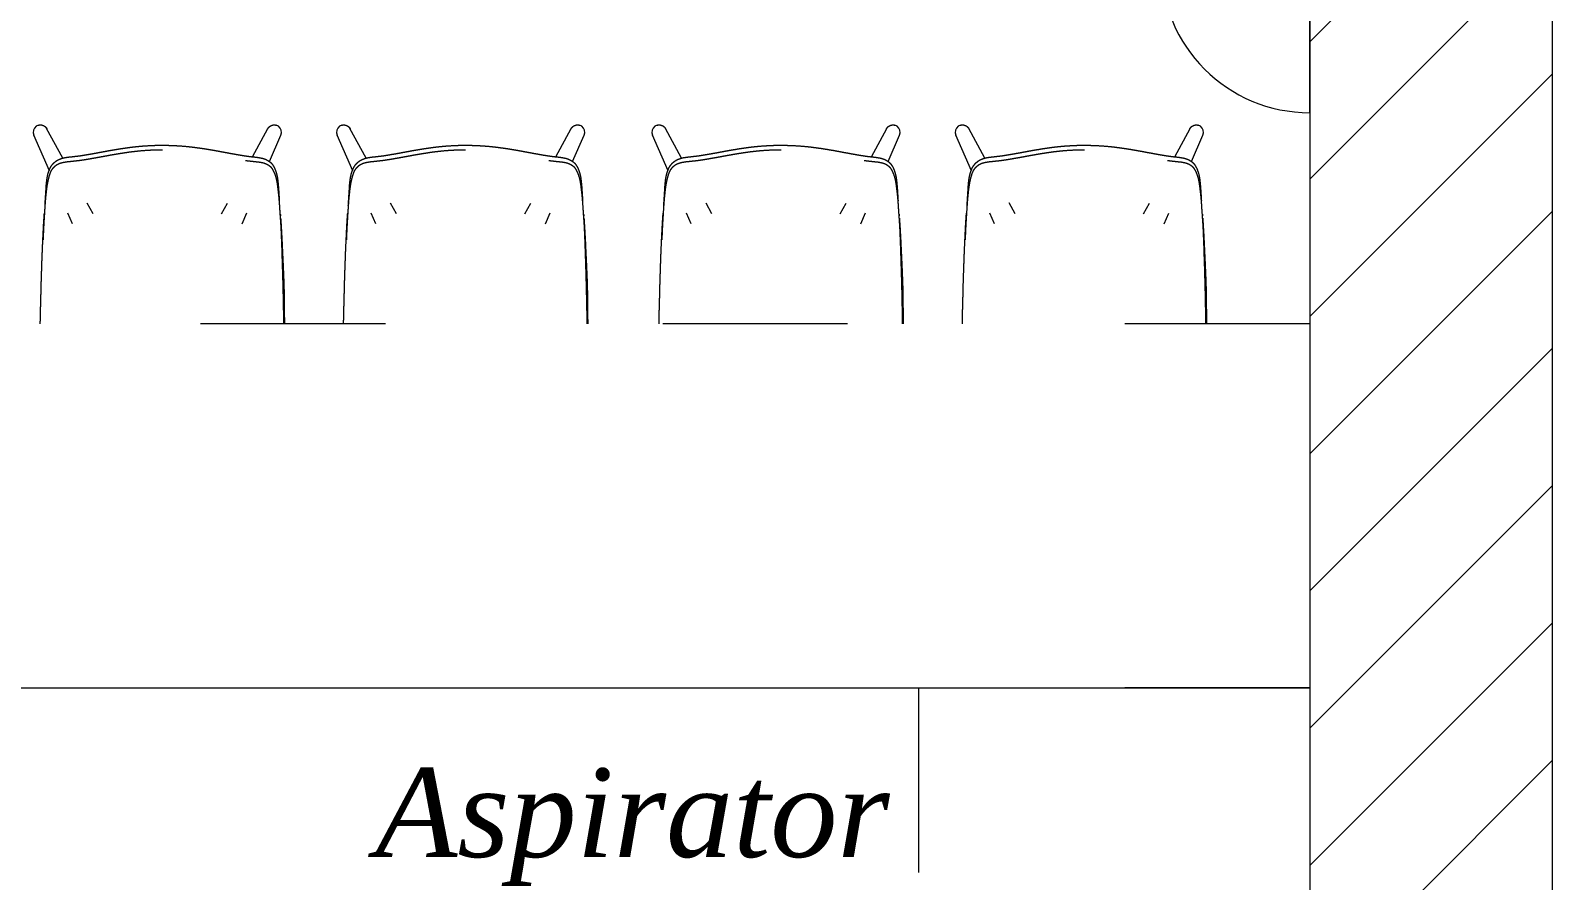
# Model space of a CAD drawing. Header units: millimetres. Extents: x 1680 to 166026, y 35966 to 91121.
# Drawn here: x 160509 to 163018, y 47747 to 49148 of the extents above; entities that cross this region are included whole.
import ezdxf

# ---------------------------------------------------------------- set-up
doc = ezdxf.new("R2010")
doc.units = ezdxf.units.MM
doc.linetypes.add('IMPORT-ACAD_ISO03W100', pattern=[762, 304.8, -457.2])
doc.layers.add('A-GENM', color=13, linetype='Continuous', lineweight=18)
doc.layers.add('G-IMPT', color=8, linetype='Continuous', lineweight=18)
doc.styles.get("Standard").update_dxf_attribs({"font": 'arial.ttf'})

# ---------------------------------------------------------------- blocks, each defined once
blk = doc.blocks.new('plan')
at = {"color": 252, "lineweight": 20, "true_color": 0x939598}
for p, q in [((503332.1, -213712.2), (503332.1, -192512.2)), ((502932.1, -202172.2), (502932.1, -213312.2)), ((496072.1, -210892.2), (502932.1, -210892.2))]:
    blk.add_line(p, q, dxfattribs=at)
at = {"color": 252, "linetype": 'Continuous', "lineweight": 20, "true_color": 0x939598}
for p, q in [((502932.1, -209827.6), (503332.1, -209427.6)), ((502932.1, -210053.9), (503332.1, -209653.9)), ((502932.1, -210280.2), (503332.1, -209880.2)), ((502932.1, -210506.5), (503332.1, -210106.5)), ((502932.1, -210732.7), (503332.1, -210332.7)), ((502932.1, -210959), (503332.1, -210559)), ((502932.1, -211185.3), (503332.1, -210785.3)), ((502932.1, -211411.6), (503332.1, -211011.6))]:
    blk.add_line(p, q, dxfattribs=at)
at = {"layer": 'A-GENM', "color": 252, "linetype": 'IMPORT-ACAD_ISO03W100', "lineweight": 20, "true_color": 0x939598}
for p, q in [((500836.2, -209965), (500832.5, -209966.7)), ((501231.8, -209966.7), (501228, -209965)), ((501336.2, -209965), (501332.5, -209966.7)), ((501731.8, -209966.7), (501728, -209965)), ((501856.2, -209965), (501852.5, -209966.7)), ((502251.8, -209966.7), (502248, -209965)), ((502356.2, -209965), (502352.5, -209966.7)), ((502751.8, -209966.7), (502748, -209965)), ((500827.8, -209973.4), (500827.4, -209977.5)), ((500827.4, -209977.5), (500828.5, -209981.5)), ((500829.6, -209969.7), (500827.8, -209973.4)), ((500832.5, -209966.7), (500829.6, -209969.7)), ((501234.7, -209969.7), (501231.8, -209966.7)), ((501236.4, -209973.4), (501234.7, -209969.7)), ((501235.8, -209981.5), (501236.8, -209977.5)), ((501236.8, -209977.5), (501236.4, -209973.4)), ((501327.8, -209973.4), (501327.4, -209977.5)), ((501327.4, -209977.5), (501328.5, -209981.5)), ((501329.6, -209969.7), (501327.8, -209973.4)), ((501332.5, -209966.7), (501329.6, -209969.7)), ((501734.7, -209969.7), (501731.8, -209966.7)), ((501736.4, -209973.4), (501734.7, -209969.7)), ((501735.8, -209981.5), (501736.8, -209977.5)), ((501736.8, -209977.5), (501736.4, -209973.4)), ((501847.8, -209973.4), (501847.4, -209977.5)), ((501847.4, -209977.5), (501848.5, -209981.5)), ((501849.6, -209969.7), (501847.8, -209973.4)), ((501852.5, -209966.7), (501849.6, -209969.7)), ((502254.7, -209969.7), (502251.8, -209966.7)), ((502256.4, -209973.4), (502254.7, -209969.7)), ((502255.8, -209981.5), (502256.8, -209977.5)), ((502256.8, -209977.5), (502256.4, -209973.4)), ((502347.8, -209973.4), (502347.4, -209977.5)), ((502347.4, -209977.5), (502348.5, -209981.5)), ((502349.6, -209969.7), (502347.8, -209973.4)), ((502352.5, -209966.7), (502349.6, -209969.7)), ((502754.7, -209969.7), (502751.8, -209966.7)), ((502756.4, -209973.4), (502754.7, -209969.7)), ((502755.8, -209981.5), (502756.8, -209977.5)), ((502756.8, -209977.5), (502756.4, -209973.4)), ((502932.1, -210292.2), (500632.1, -210292.2)), ((500632.1, -210892.2), (502932.1, -210892.2)), ((502287.1, -210892.2), (502287.1, -212667.2)), ((502932.1, -210892.2), (502312.1, -210892.2))]:
    blk.add_line(p, q, dxfattribs=at)
for points, knots in [([(500836.2, -209965), (500837.6, -209964.6), (500839.7, -209964.4), (500842.4, -209964.9), (500844.4, -209965.6), (500846.2, -209966.6), (500847.8, -209967.9), (500849.2, -209969.5), (500849.9, -209970.7), (500850.1, -209971.4)], [0, 0, 0, 0, 0.1111111, 0.1666667, 0.2222222, 0.2777778, 0.3333333, 0.3888889, 0.4444444, 0.4444444, 0.4444444, 0.4444444]), ([(501214.1, -209971.4), (501214.4, -209970.7), (501215.1, -209969.5), (501216.4, -209967.9), (501218.1, -209966.6), (501219.9, -209965.6), (501221.8, -209964.9), (501224.6, -209964.4), (501226.7, -209964.6), (501228, -209965)], [0.5555556, 0.5555556, 0.5555556, 0.5555556, 0.6111111, 0.6666667, 0.7222222, 0.7777778, 0.8333333, 0.8888889, 1, 1, 1, 1]), ([(501336.2, -209965), (501337.6, -209964.6), (501339.7, -209964.4), (501342.4, -209964.9), (501344.4, -209965.6), (501346.2, -209966.6), (501347.8, -209967.9), (501349.2, -209969.5), (501349.9, -209970.7), (501350.1, -209971.4)], [0, 0, 0, 0, 0.1111111, 0.1666667, 0.2222222, 0.2777778, 0.3333333, 0.3888889, 0.4444444, 0.4444444, 0.4444444, 0.4444444]), ([(501714.1, -209971.4), (501714.4, -209970.7), (501715.1, -209969.5), (501716.4, -209967.9), (501718.1, -209966.6), (501719.9, -209965.6), (501721.8, -209964.9), (501724.6, -209964.4), (501726.7, -209964.6), (501728, -209965)], [0.5555556, 0.5555556, 0.5555556, 0.5555556, 0.6111111, 0.6666667, 0.7222222, 0.7777778, 0.8333333, 0.8888889, 1, 1, 1, 1]), ([(501856.2, -209965), (501857.6, -209964.6), (501859.7, -209964.4), (501862.4, -209964.9), (501864.4, -209965.6), (501866.2, -209966.6), (501867.8, -209967.9), (501869.2, -209969.5), (501869.9, -209970.7), (501870.1, -209971.4)], [0, 0, 0, 0, 0.1111111, 0.1666667, 0.2222222, 0.2777778, 0.3333333, 0.3888889, 0.4444444, 0.4444444, 0.4444444, 0.4444444]), ([(502234.1, -209971.4), (502234.4, -209970.7), (502235.1, -209969.5), (502236.4, -209967.9), (502238.1, -209966.6), (502239.9, -209965.6), (502241.8, -209964.9), (502244.6, -209964.4), (502246.7, -209964.6), (502248, -209965)], [0.5555556, 0.5555556, 0.5555556, 0.5555556, 0.6111111, 0.6666667, 0.7222222, 0.7777778, 0.8333333, 0.8888889, 1, 1, 1, 1]), ([(502356.2, -209965), (502357.6, -209964.6), (502359.7, -209964.4), (502362.4, -209964.9), (502364.4, -209965.6), (502366.2, -209966.6), (502367.8, -209967.9), (502369.2, -209969.5), (502369.9, -209970.7), (502370.1, -209971.4)], [0, 0, 0, 0, 0.1111111, 0.1666667, 0.2222222, 0.2777778, 0.3333333, 0.3888889, 0.4444444, 0.4444444, 0.4444444, 0.4444444]), ([(502734.1, -209971.4), (502734.4, -209970.7), (502735.1, -209969.5), (502736.4, -209967.9), (502738.1, -209966.6), (502739.9, -209965.6), (502741.8, -209964.9), (502744.6, -209964.4), (502746.7, -209964.6), (502748, -209965)], [0.5555556, 0.5555556, 0.5555556, 0.5555556, 0.6111111, 0.6666667, 0.7222222, 0.7777778, 0.8333333, 0.8888889, 1, 1, 1, 1]), ([(501040.4, -210006), (501036.3, -210006), (501028, -210006.2), (501015.7, -210006.7), (501005.4, -210007.5), (500997.2, -210008.4), (500992.1, -210008.9), (500988.1, -210009.4), (500984, -210010), (500979, -210010.7), (500974, -210011.5), (500970, -210012.1), (500967, -210012.6), (500964.1, -210013.1), (500960.2, -210013.7), (500955.3, -210014.6), (500950.5, -210015.5), (500947.2, -210016.1), (500945.4, -210016.4), (500943.5, -210016.8), (500941.2, -210017.2), (500937.5, -210017.9), (500933, -210018.7), (500927.7, -210019.6), (500922.7, -210020.5), (500917.9, -210021.4), (500913.2, -210022.1), (500908.8, -210022.8), (500904.6, -210023.4), (500900.7, -210023.9), (500897, -210024.3), (500894.1, -210024.6), (500891.9, -210024.8), (500890.3, -210025), (500888.8, -210025.2), (500886.8, -210025.4), (500884.4, -210025.6), (500882.2, -210025.9), (500880.5, -210026.2), (500879.3, -210026.4), (500878.1, -210026.6), (500876.6, -210026.9), (500874.8, -210027.3), (500873.1, -210027.8), (500871.7, -210028.2), (500870.7, -210028.6), (500869.8, -210029), (500868.5, -210029.5), (500867, -210030.3), (500865.5, -210031.2), (500864.3, -210032.1), (500863.4, -210032.8), (500862.5, -210033.6), (500861.2, -210034.7), (500859.7, -210036.3), (500857.9, -210038.6), (500856.2, -210041.5), (500854.7, -210045.4), (500853.3, -210050), (500852, -210055.2), (500850.9, -210060.6), (500849.9, -210066.3), (500849.1, -210072.5), (500848.5, -210078.8), (500847.8, -210085), (500847.3, -210091.2), (500846.7, -210099.4), (500846.1, -210109.7), (500845.3, -210121.8), (500844.6, -210133.9), (500844.1, -210146.2), (500843.4, -210162.7), (500842.6, -210183.2), (500841.9, -210207.8), (500841.4, -210228.3), (500841, -210244.5), (500840.7, -210256.7), (500840.4, -210266.9), (500840.2, -210275), (500840.1, -210281.2), (500840, -210286.9), (500839.9, -210290.6), (500839.9, -210292.2)], [0, 0, 0, 0, 0.0151515, 0.030303, 0.0454545, 0.0530303, 0.0606061, 0.0643939, 0.0681818, 0.0757576, 0.0833333, 0.0871212, 0.0909091, 0.094697, 0.0984848, 0.1060606, 0.1136364, 0.1174242, 0.1193182, 0.1212121, 0.125, 0.1287879, 0.1363636, 0.1439394, 0.1515152, 0.1590909, 0.1666667, 0.1742424, 0.1818182, 0.1893939, 0.1969697, 0.2045455, 0.2083333, 0.2121212, 0.2159091, 0.219697, 0.2272727, 0.2348485, 0.2386364, 0.2424242, 0.2462121, 0.25, 0.2575758, 0.2651515, 0.2689394, 0.2727273, 0.2765152, 0.280303, 0.2878788, 0.2954545, 0.2992424, 0.3030303, 0.3068182, 0.3106061, 0.3181818, 0.3257576, 0.3333333, 0.3409091, 0.3484848, 0.3560606, 0.3636364, 0.3712121, 0.3787879, 0.3863636, 0.3939394, 0.4015152, 0.4090909, 0.4242424, 0.4393939, 0.4545455, 0.469697, 0.4848485, 0.5151515, 0.5454545, 0.5757576, 0.5909091, 0.6060606, 0.6212121, 0.6287879, 0.6363636, 0.6439394, 0.6496598, 0.6496598, 0.6496598, 0.6496598]), ([(500847, -210097.3), (500847, -210096.9), (500847.2, -210094.4), (500847.5, -210089.8), (500847.9, -210083.4), (500848.3, -210077.4), (500848.7, -210071.4), (500849, -210065), (500849.6, -210058.6), (500850.4, -210052.4), (500851.5, -210047), (500852.8, -210042.1), (500854.4, -210038), (500856.1, -210034.4), (500857.9, -210031.5), (500859.8, -210029.2), (500861.7, -210027.2), (500863.3, -210025.8), (500864.5, -210024.8), (500865.7, -210023.9), (500867.3, -210022.9), (500868.8, -210022.1), (500870, -210021.5), (500871, -210021.1), (500872, -210020.7), (500873.3, -210020.2), (500874.9, -210019.7), (500877, -210019.1), (500879.2, -210018.6), (500881.6, -210018.2), (500884.1, -210017.8), (500886.4, -210017.5), (500888.3, -210017.3), (500889.8, -210017.1), (500891.3, -210017), (500893.4, -210016.7), (500896.1, -210016.4), (500899.6, -210016), (500903.3, -210015.6), (500907.4, -210015), (500911.7, -210014.3), (500916.3, -210013.5), (500920.3, -210012.8), (500923.6, -210012.3), (500927, -210011.7), (500931.5, -210010.9), (500936.1, -210010), (500939.8, -210009.3), (500942.6, -210008.8), (500945.4, -210008.3), (500949.2, -210007.6), (500954.1, -210006.7), (500959, -210005.8), (500963, -210005.2), (500966, -210004.7), (500969, -210004.2), (500973.1, -210003.5), (500978.1, -210002.8), (500984.3, -210001.9), (500990.5, -210001.1), (500996.7, -210000.4), (501005, -209999.6), (501015.4, -209998.8), (501027.9, -209998.2), (501036.2, -209998.1), (501040.4, -209998.1)], [0.5819017, 0.5819017, 0.5819017, 0.5819017, 0.5833333, 0.5909091, 0.5984848, 0.6060606, 0.6136364, 0.6212121, 0.6287879, 0.6363636, 0.6439394, 0.6515152, 0.6590909, 0.6666667, 0.6742424, 0.6818182, 0.6893939, 0.6969697, 0.7007576, 0.7045455, 0.7121212, 0.719697, 0.7234848, 0.7272727, 0.7310606, 0.7348485, 0.7424242, 0.75, 0.7575758, 0.7651515, 0.7727273, 0.780303, 0.7840909, 0.7878788, 0.7916667, 0.7954545, 0.8030303, 0.8106061, 0.8181818, 0.8257576, 0.8333333, 0.8409091, 0.8484848, 0.8522727, 0.8560606, 0.8636364, 0.8712121, 0.875, 0.8787879, 0.8825758, 0.8863636, 0.8939394, 0.9015152, 0.905303, 0.9090909, 0.9128788, 0.9166667, 0.9242424, 0.9318182, 0.9393939, 0.9469697, 0.9545455, 0.969697, 0.9848485, 1, 1, 1, 1]), ([(501040.4, -209998.1), (501044.9, -209998.1), (501053.7, -209998.3), (501067, -209998.9), (501078.1, -209999.8), (501086.9, -210000.7), (501093.5, -210001.5), (501100.1, -210002.4), (501106.6, -210003.3), (501112, -210004.1), (501116.3, -210004.8), (501119.5, -210005.4), (501122.6, -210005.9), (501126.8, -210006.6), (501132, -210007.6), (501137.1, -210008.5), (501141.1, -210009.3), (501144, -210009.8), (501147, -210010.3), (501150.8, -210011.1), (501155.5, -210011.9), (501161, -210012.9), (501166.1, -210013.8), (501170.8, -210014.6), (501175.2, -210015.3), (501178.7, -210015.8), (501181.3, -210016.2), (501183.8, -210016.5), (501186.7, -210016.9), (501190, -210017.2), (501192.6, -210017.5), (501194.6, -210017.7), (501196, -210017.9), (501197.4, -210018.1), (501199.2, -210018.4), (501201.3, -210018.7), (501203.3, -210019.1), (501204.8, -210019.4), (501206, -210019.7), (501207.1, -210020), (501208.5, -210020.5), (501210.3, -210021.1), (501211.9, -210021.9), (501213.2, -210022.6), (501214.2, -210023.2), (501215.2, -210023.8), (501216.6, -210024.7), (501218.2, -210026), (501220.2, -210027.8), (501222.1, -210030.1), (501224, -210033.1), (501226.4, -210037.9), (501228.7, -210044.2), (501230.2, -210052.1), (501231, -210058.7), (501231.6, -210065.5), (501232.1, -210072.2), (501232.5, -210078.5), (501232.9, -210084.4), (501233.1, -210088.2), (501233.2, -210089.9)], [0, 0, 0, 0, 0.016129, 0.0322581, 0.0483871, 0.0564516, 0.0645161, 0.0725806, 0.0806452, 0.0887097, 0.0927419, 0.0967742, 0.1008065, 0.1048387, 0.1129032, 0.1209677, 0.125, 0.1290323, 0.1330645, 0.1370968, 0.1451613, 0.1532258, 0.1612903, 0.1693548, 0.1774194, 0.1854839, 0.1895161, 0.1935484, 0.2016129, 0.2096774, 0.2177419, 0.2217742, 0.2258065, 0.2298387, 0.233871, 0.2419355, 0.25, 0.2540323, 0.2580645, 0.2620968, 0.266129, 0.2741935, 0.2822581, 0.2862903, 0.2903226, 0.2943548, 0.2983871, 0.3064516, 0.3145161, 0.3225806, 0.3306452, 0.3387097, 0.3548387, 0.3629032, 0.3709677, 0.3790323, 0.3870968, 0.3951613, 0.4032258, 0.4095603, 0.4095603, 0.4095603, 0.4095603]), ([(501240.8, -210292.2), (501240.8, -210291.1), (501240.8, -210287.7), (501240.7, -210282.2), (501240.5, -210273.4), (501240.2, -210262.5), (501240, -210249.4), (501239.6, -210232), (501239, -210210.2), (501238.2, -210184), (501237.5, -210162.3), (501236.8, -210144.7), (501236.2, -210131.5), (501235.3, -210118.2), (501234.3, -210105), (501233.7, -210094.4), (501233, -210085.9), (501232.4, -210079.6), (501231.6, -210072.9), (501230.8, -210066.1), (501229.9, -210059.6), (501228.7, -210053.8), (501227.3, -210048.8), (501225.6, -210044.3), (501224.1, -210041.1), (501222.9, -210038.8), (501222, -210037.3), (501221.1, -210036), (501219.9, -210034.6), (501218.3, -210033.2), (501216.7, -210032.1), (501215.4, -210031.2), (501214.4, -210030.6), (501213.4, -210030.1), (501212.1, -210029.4), (501210.4, -210028.7), (501208.7, -210028.1), (501207.2, -210027.7), (501206.1, -210027.4), (501204.9, -210027.1), (501203.3, -210026.8), (501201.2, -210026.4), (501199, -210026.1), (501197.1, -210025.9), (501195.7, -210025.8), (501194.1, -210025.6), (501192, -210025.4), (501189.3, -210025.1), (501185.8, -210024.7), (501182, -210024.3), (501178, -210023.7), (501173.7, -210023.1), (501169.2, -210022.4), (501164.5, -210021.6), (501159.4, -210020.7), (501153.9, -210019.7), (501149.3, -210018.9), (501145.5, -210018.2), (501142.6, -210017.6), (501139.7, -210017.1), (501135.7, -210016.4), (501130.7, -210015.4), (501125.6, -210014.5), (501121.5, -210013.8), (501118.4, -210013.3), (501115.2, -210012.7), (501111, -210012), (501105.7, -210011.2), (501099.3, -210010.3), (501092.8, -210009.4), (501086.3, -210008.6), (501077.6, -210007.7), (501066.7, -210006.8), (501053.6, -210006.2), (501044.8, -210006.1), (501040.4, -210006)], [0.3505219, 0.3505219, 0.3505219, 0.3505219, 0.3548387, 0.3629032, 0.3709677, 0.3870968, 0.4032258, 0.4193548, 0.4516129, 0.483871, 0.516129, 0.5322581, 0.5483871, 0.5645161, 0.5806452, 0.5967742, 0.6048387, 0.6129032, 0.6209677, 0.6290323, 0.6370968, 0.6451613, 0.6532258, 0.6612903, 0.6693548, 0.6733871, 0.6774194, 0.6814516, 0.6854839, 0.6935484, 0.7016129, 0.7056452, 0.7096774, 0.7137097, 0.7177419, 0.7258065, 0.733871, 0.7379032, 0.7419355, 0.7459677, 0.75, 0.7580645, 0.766129, 0.7701613, 0.7741935, 0.7782258, 0.7822581, 0.7903226, 0.7983871, 0.8064516, 0.8145161, 0.8225806, 0.8306452, 0.8387097, 0.8467742, 0.8548387, 0.8629032, 0.8669355, 0.8709677, 0.875, 0.8790323, 0.8870968, 0.8951613, 0.8991935, 0.9032258, 0.9072581, 0.9112903, 0.9193548, 0.9274194, 0.9354839, 0.9435484, 0.9516129, 0.9677419, 0.983871, 1, 1, 1, 1]), ([(501540.4, -210006), (501536.3, -210006), (501528, -210006.2), (501515.7, -210006.7), (501505.4, -210007.5), (501497.2, -210008.4), (501492.1, -210008.9), (501488.1, -210009.4), (501484, -210010), (501479, -210010.7), (501474, -210011.5), (501470, -210012.1), (501467, -210012.6), (501464.1, -210013.1), (501460.2, -210013.7), (501455.3, -210014.6), (501450.5, -210015.5), (501447.2, -210016.1), (501445.4, -210016.4), (501443.5, -210016.8), (501441.2, -210017.2), (501437.5, -210017.9), (501433, -210018.7), (501427.7, -210019.6), (501422.7, -210020.5), (501417.9, -210021.4), (501413.2, -210022.1), (501408.8, -210022.8), (501404.6, -210023.4), (501400.7, -210023.9), (501397, -210024.3), (501394.1, -210024.6), (501391.9, -210024.8), (501390.3, -210025), (501388.8, -210025.2), (501386.8, -210025.4), (501384.4, -210025.6), (501382.2, -210025.9), (501380.5, -210026.2), (501379.3, -210026.4), (501378.1, -210026.6), (501376.6, -210026.9), (501374.8, -210027.3), (501373.1, -210027.8), (501371.7, -210028.2), (501370.7, -210028.6), (501369.8, -210029), (501368.5, -210029.5), (501367, -210030.3), (501365.5, -210031.2), (501364.3, -210032.1), (501363.4, -210032.8), (501362.5, -210033.6), (501361.2, -210034.7), (501359.7, -210036.3), (501357.9, -210038.6), (501356.2, -210041.5), (501354.7, -210045.4), (501353.3, -210050), (501352, -210055.2), (501350.9, -210060.6), (501349.9, -210066.3), (501349.1, -210072.5), (501348.5, -210078.8), (501347.8, -210085), (501347.3, -210091.2), (501346.7, -210099.4), (501346.1, -210109.7), (501345.3, -210121.8), (501344.6, -210133.9), (501344.1, -210146.2), (501343.4, -210162.7), (501342.6, -210183.2), (501341.9, -210207.8), (501341.4, -210228.3), (501341, -210244.5), (501340.7, -210256.7), (501340.4, -210266.9), (501340.2, -210275), (501340.1, -210281.2), (501340, -210286.9), (501339.9, -210290.6), (501339.9, -210292.2)], [0, 0, 0, 0, 0.0151515, 0.030303, 0.0454545, 0.0530303, 0.0606061, 0.0643939, 0.0681818, 0.0757576, 0.0833333, 0.0871212, 0.0909091, 0.094697, 0.0984848, 0.1060606, 0.1136364, 0.1174242, 0.1193182, 0.1212121, 0.125, 0.1287879, 0.1363636, 0.1439394, 0.1515152, 0.1590909, 0.1666667, 0.1742424, 0.1818182, 0.1893939, 0.1969697, 0.2045455, 0.2083333, 0.2121212, 0.2159091, 0.219697, 0.2272727, 0.2348485, 0.2386364, 0.2424242, 0.2462121, 0.25, 0.2575758, 0.2651515, 0.2689394, 0.2727273, 0.2765152, 0.280303, 0.2878788, 0.2954545, 0.2992424, 0.3030303, 0.3068182, 0.3106061, 0.3181818, 0.3257576, 0.3333333, 0.3409091, 0.3484848, 0.3560606, 0.3636364, 0.3712121, 0.3787879, 0.3863636, 0.3939394, 0.4015152, 0.4090909, 0.4242424, 0.4393939, 0.4545455, 0.469697, 0.4848485, 0.5151515, 0.5454545, 0.5757576, 0.5909091, 0.6060606, 0.6212121, 0.6287879, 0.6363636, 0.6439394, 0.6496598, 0.6496598, 0.6496598, 0.6496598]), ([(501347, -210097.3), (501347, -210096.9), (501347.2, -210094.4), (501347.5, -210089.8), (501347.9, -210083.4), (501348.3, -210077.4), (501348.7, -210071.4), (501349, -210065), (501349.6, -210058.6), (501350.4, -210052.4), (501351.5, -210047), (501352.8, -210042.1), (501354.4, -210038), (501356.1, -210034.4), (501357.9, -210031.5), (501359.8, -210029.2), (501361.7, -210027.2), (501363.3, -210025.8), (501364.5, -210024.8), (501365.7, -210023.9), (501367.3, -210022.9), (501368.8, -210022.1), (501370, -210021.5), (501371, -210021.1), (501372, -210020.7), (501373.3, -210020.2), (501374.9, -210019.7), (501377, -210019.1), (501379.2, -210018.6), (501381.6, -210018.2), (501384.1, -210017.8), (501386.4, -210017.5), (501388.3, -210017.3), (501389.8, -210017.1), (501391.3, -210017), (501393.4, -210016.7), (501396.1, -210016.4), (501399.6, -210016), (501403.3, -210015.6), (501407.4, -210015), (501411.7, -210014.3), (501416.3, -210013.5), (501420.3, -210012.8), (501423.6, -210012.3), (501427, -210011.7), (501431.5, -210010.9), (501436.1, -210010), (501439.8, -210009.3), (501442.6, -210008.8), (501445.4, -210008.3), (501449.2, -210007.6), (501454.1, -210006.7), (501459, -210005.8), (501463, -210005.2), (501466, -210004.7), (501469, -210004.2), (501473.1, -210003.5), (501478.1, -210002.8), (501484.3, -210001.9), (501490.5, -210001.1), (501496.7, -210000.4), (501505, -209999.6), (501515.4, -209998.8), (501527.9, -209998.2), (501536.2, -209998.1), (501540.4, -209998.1)], [0.5819017, 0.5819017, 0.5819017, 0.5819017, 0.5833333, 0.5909091, 0.5984848, 0.6060606, 0.6136364, 0.6212121, 0.6287879, 0.6363636, 0.6439394, 0.6515152, 0.6590909, 0.6666667, 0.6742424, 0.6818182, 0.6893939, 0.6969697, 0.7007576, 0.7045455, 0.7121212, 0.719697, 0.7234848, 0.7272727, 0.7310606, 0.7348485, 0.7424242, 0.75, 0.7575758, 0.7651515, 0.7727273, 0.780303, 0.7840909, 0.7878788, 0.7916667, 0.7954545, 0.8030303, 0.8106061, 0.8181818, 0.8257576, 0.8333333, 0.8409091, 0.8484848, 0.8522727, 0.8560606, 0.8636364, 0.8712121, 0.875, 0.8787879, 0.8825758, 0.8863636, 0.8939394, 0.9015152, 0.905303, 0.9090909, 0.9128788, 0.9166667, 0.9242424, 0.9318182, 0.9393939, 0.9469697, 0.9545455, 0.969697, 0.9848485, 1, 1, 1, 1]), ([(501540.4, -209998.1), (501544.9, -209998.1), (501553.7, -209998.3), (501567, -209998.9), (501578.1, -209999.8), (501586.9, -210000.7), (501593.5, -210001.5), (501600.1, -210002.4), (501606.6, -210003.3), (501612, -210004.1), (501616.3, -210004.8), (501619.5, -210005.4), (501622.6, -210005.9), (501626.8, -210006.6), (501632, -210007.6), (501637.1, -210008.5), (501641.1, -210009.3), (501644, -210009.8), (501647, -210010.3), (501650.8, -210011.1), (501655.5, -210011.9), (501661, -210012.9), (501666.1, -210013.8), (501670.8, -210014.6), (501675.2, -210015.3), (501678.7, -210015.8), (501681.3, -210016.2), (501683.8, -210016.5), (501686.7, -210016.9), (501690, -210017.2), (501692.6, -210017.5), (501694.6, -210017.7), (501696, -210017.9), (501697.4, -210018.1), (501699.2, -210018.4), (501701.3, -210018.7), (501703.3, -210019.1), (501704.8, -210019.4), (501706, -210019.7), (501707.1, -210020), (501708.5, -210020.5), (501710.3, -210021.1), (501711.9, -210021.9), (501713.2, -210022.6), (501714.2, -210023.2), (501715.2, -210023.8), (501716.6, -210024.7), (501718.2, -210026), (501720.2, -210027.8), (501722.1, -210030.1), (501724, -210033.1), (501726.4, -210037.9), (501728.7, -210044.2), (501730.2, -210052.1), (501731, -210058.7), (501731.6, -210065.5), (501732.1, -210072.2), (501732.5, -210078.5), (501732.9, -210084.4), (501733.1, -210088.2), (501733.2, -210089.9)], [0, 0, 0, 0, 0.016129, 0.0322581, 0.0483871, 0.0564516, 0.0645161, 0.0725806, 0.0806452, 0.0887097, 0.0927419, 0.0967742, 0.1008065, 0.1048387, 0.1129032, 0.1209677, 0.125, 0.1290323, 0.1330645, 0.1370968, 0.1451613, 0.1532258, 0.1612903, 0.1693548, 0.1774194, 0.1854839, 0.1895161, 0.1935484, 0.2016129, 0.2096774, 0.2177419, 0.2217742, 0.2258065, 0.2298387, 0.233871, 0.2419355, 0.25, 0.2540323, 0.2580645, 0.2620968, 0.266129, 0.2741935, 0.2822581, 0.2862903, 0.2903226, 0.2943548, 0.2983871, 0.3064516, 0.3145161, 0.3225806, 0.3306452, 0.3387097, 0.3548387, 0.3629032, 0.3709677, 0.3790323, 0.3870968, 0.3951613, 0.4032258, 0.4095603, 0.4095603, 0.4095603, 0.4095603]), ([(501740.8, -210292.2), (501740.8, -210291.1), (501740.8, -210287.7), (501740.7, -210282.2), (501740.5, -210273.4), (501740.2, -210262.5), (501740, -210249.4), (501739.6, -210232), (501739, -210210.2), (501738.2, -210184), (501737.5, -210162.3), (501736.8, -210144.7), (501736.2, -210131.5), (501735.3, -210118.2), (501734.3, -210105), (501733.7, -210094.4), (501733, -210085.9), (501732.4, -210079.6), (501731.6, -210072.9), (501730.8, -210066.1), (501729.9, -210059.6), (501728.7, -210053.8), (501727.3, -210048.8), (501725.6, -210044.3), (501724.1, -210041.1), (501722.9, -210038.8), (501722, -210037.3), (501721.1, -210036), (501719.9, -210034.6), (501718.3, -210033.2), (501716.7, -210032.1), (501715.4, -210031.2), (501714.4, -210030.6), (501713.4, -210030.1), (501712.1, -210029.4), (501710.4, -210028.7), (501708.7, -210028.1), (501707.2, -210027.7), (501706.1, -210027.4), (501704.9, -210027.1), (501703.3, -210026.8), (501701.2, -210026.4), (501699, -210026.1), (501697.1, -210025.9), (501695.7, -210025.8), (501694.1, -210025.6), (501692, -210025.4), (501689.3, -210025.1), (501685.8, -210024.7), (501682, -210024.3), (501678, -210023.7), (501673.7, -210023.1), (501669.2, -210022.4), (501664.5, -210021.6), (501659.4, -210020.7), (501653.9, -210019.7), (501649.3, -210018.9), (501645.5, -210018.2), (501642.6, -210017.6), (501639.7, -210017.1), (501635.7, -210016.4), (501630.7, -210015.4), (501625.6, -210014.5), (501621.5, -210013.8), (501618.4, -210013.3), (501615.2, -210012.7), (501611, -210012), (501605.7, -210011.2), (501599.3, -210010.3), (501592.8, -210009.4), (501586.3, -210008.6), (501577.6, -210007.7), (501566.7, -210006.8), (501553.6, -210006.2), (501544.8, -210006.1), (501540.4, -210006)], [0.3505219, 0.3505219, 0.3505219, 0.3505219, 0.3548387, 0.3629032, 0.3709677, 0.3870968, 0.4032258, 0.4193548, 0.4516129, 0.483871, 0.516129, 0.5322581, 0.5483871, 0.5645161, 0.5806452, 0.5967742, 0.6048387, 0.6129032, 0.6209677, 0.6290323, 0.6370968, 0.6451613, 0.6532258, 0.6612903, 0.6693548, 0.6733871, 0.6774194, 0.6814516, 0.6854839, 0.6935484, 0.7016129, 0.7056452, 0.7096774, 0.7137097, 0.7177419, 0.7258065, 0.733871, 0.7379032, 0.7419355, 0.7459677, 0.75, 0.7580645, 0.766129, 0.7701613, 0.7741935, 0.7782258, 0.7822581, 0.7903226, 0.7983871, 0.8064516, 0.8145161, 0.8225806, 0.8306452, 0.8387097, 0.8467742, 0.8548387, 0.8629032, 0.8669355, 0.8709677, 0.875, 0.8790323, 0.8870968, 0.8951613, 0.8991935, 0.9032258, 0.9072581, 0.9112903, 0.9193548, 0.9274194, 0.9354839, 0.9435484, 0.9516129, 0.9677419, 0.983871, 1, 1, 1, 1]), ([(502060.4, -210006), (502056.3, -210006), (502048, -210006.2), (502035.7, -210006.7), (502025.4, -210007.5), (502017.2, -210008.4), (502012.1, -210008.9), (502008.1, -210009.4), (502004, -210010), (501999, -210010.7), (501994, -210011.5), (501990, -210012.1), (501987, -210012.6), (501984.1, -210013.1), (501980.2, -210013.7), (501975.3, -210014.6), (501970.5, -210015.5), (501967.2, -210016.1), (501965.4, -210016.4), (501963.5, -210016.8), (501961.2, -210017.2), (501957.5, -210017.9), (501953, -210018.7), (501947.7, -210019.6), (501942.7, -210020.5), (501937.9, -210021.4), (501933.2, -210022.1), (501928.8, -210022.8), (501924.6, -210023.4), (501920.7, -210023.9), (501917, -210024.3), (501914.1, -210024.6), (501911.9, -210024.8), (501910.3, -210025), (501908.8, -210025.2), (501906.8, -210025.4), (501904.4, -210025.6), (501902.2, -210025.9), (501900.5, -210026.2), (501899.3, -210026.4), (501898.1, -210026.6), (501896.6, -210026.9), (501894.8, -210027.3), (501893.1, -210027.8), (501891.7, -210028.2), (501890.7, -210028.6), (501889.8, -210029), (501888.5, -210029.5), (501887, -210030.3), (501885.5, -210031.2), (501884.3, -210032.1), (501883.4, -210032.8), (501882.5, -210033.6), (501881.2, -210034.7), (501879.7, -210036.3), (501877.9, -210038.6), (501876.2, -210041.5), (501874.7, -210045.4), (501873.3, -210050), (501872, -210055.2), (501870.9, -210060.6), (501869.9, -210066.3), (501869.1, -210072.5), (501868.5, -210078.8), (501867.8, -210085), (501867.3, -210091.2), (501866.7, -210099.4), (501866.1, -210109.7), (501865.3, -210121.8), (501864.6, -210133.9), (501864.1, -210146.2), (501863.4, -210162.7), (501862.6, -210183.2), (501861.9, -210207.8), (501861.4, -210228.3), (501861, -210244.5), (501860.7, -210256.7), (501860.4, -210266.9), (501860.2, -210275), (501860.1, -210281.2), (501860, -210286.9), (501859.9, -210290.6), (501859.9, -210292.2)], [0, 0, 0, 0, 0.0151515, 0.030303, 0.0454545, 0.0530303, 0.0606061, 0.0643939, 0.0681818, 0.0757576, 0.0833333, 0.0871212, 0.0909091, 0.094697, 0.0984848, 0.1060606, 0.1136364, 0.1174242, 0.1193182, 0.1212121, 0.125, 0.1287879, 0.1363636, 0.1439394, 0.1515152, 0.1590909, 0.1666667, 0.1742424, 0.1818182, 0.1893939, 0.1969697, 0.2045455, 0.2083333, 0.2121212, 0.2159091, 0.219697, 0.2272727, 0.2348485, 0.2386364, 0.2424242, 0.2462121, 0.25, 0.2575758, 0.2651515, 0.2689394, 0.2727273, 0.2765152, 0.280303, 0.2878788, 0.2954545, 0.2992424, 0.3030303, 0.3068182, 0.3106061, 0.3181818, 0.3257576, 0.3333333, 0.3409091, 0.3484848, 0.3560606, 0.3636364, 0.3712121, 0.3787879, 0.3863636, 0.3939394, 0.4015152, 0.4090909, 0.4242424, 0.4393939, 0.4545455, 0.469697, 0.4848485, 0.5151515, 0.5454545, 0.5757576, 0.5909091, 0.6060606, 0.6212121, 0.6287879, 0.6363636, 0.6439394, 0.6496598, 0.6496598, 0.6496598, 0.6496598]), ([(501867, -210097.3), (501867, -210096.9), (501867.2, -210094.4), (501867.5, -210089.8), (501867.9, -210083.4), (501868.3, -210077.4), (501868.7, -210071.4), (501869, -210065), (501869.6, -210058.6), (501870.4, -210052.4), (501871.5, -210047), (501872.8, -210042.1), (501874.4, -210038), (501876.1, -210034.4), (501877.9, -210031.5), (501879.8, -210029.2), (501881.7, -210027.2), (501883.3, -210025.8), (501884.5, -210024.8), (501885.7, -210023.9), (501887.3, -210022.9), (501888.8, -210022.1), (501890, -210021.5), (501891, -210021.1), (501892, -210020.7), (501893.3, -210020.2), (501894.9, -210019.7), (501897, -210019.1), (501899.2, -210018.6), (501901.6, -210018.2), (501904.1, -210017.8), (501906.4, -210017.5), (501908.3, -210017.3), (501909.8, -210017.1), (501911.3, -210017), (501913.4, -210016.7), (501916.1, -210016.4), (501919.6, -210016), (501923.3, -210015.6), (501927.4, -210015), (501931.7, -210014.3), (501936.3, -210013.5), (501940.3, -210012.8), (501943.6, -210012.3), (501947, -210011.7), (501951.5, -210010.9), (501956.1, -210010), (501959.8, -210009.3), (501962.6, -210008.8), (501965.4, -210008.3), (501969.2, -210007.6), (501974.1, -210006.7), (501979, -210005.8), (501983, -210005.2), (501986, -210004.7), (501989, -210004.2), (501993.1, -210003.5), (501998.1, -210002.8), (502004.3, -210001.9), (502010.5, -210001.1), (502016.7, -210000.4), (502025, -209999.6), (502035.4, -209998.8), (502047.9, -209998.2), (502056.2, -209998.1), (502060.4, -209998.1)], [0.5819017, 0.5819017, 0.5819017, 0.5819017, 0.5833333, 0.5909091, 0.5984848, 0.6060606, 0.6136364, 0.6212121, 0.6287879, 0.6363636, 0.6439394, 0.6515152, 0.6590909, 0.6666667, 0.6742424, 0.6818182, 0.6893939, 0.6969697, 0.7007576, 0.7045455, 0.7121212, 0.719697, 0.7234848, 0.7272727, 0.7310606, 0.7348485, 0.7424242, 0.75, 0.7575758, 0.7651515, 0.7727273, 0.780303, 0.7840909, 0.7878788, 0.7916667, 0.7954545, 0.8030303, 0.8106061, 0.8181818, 0.8257576, 0.8333333, 0.8409091, 0.8484848, 0.8522727, 0.8560606, 0.8636364, 0.8712121, 0.875, 0.8787879, 0.8825758, 0.8863636, 0.8939394, 0.9015152, 0.905303, 0.9090909, 0.9128788, 0.9166667, 0.9242424, 0.9318182, 0.9393939, 0.9469697, 0.9545455, 0.969697, 0.9848485, 1, 1, 1, 1]), ([(502060.4, -209998.1), (502064.9, -209998.1), (502073.7, -209998.3), (502087, -209998.9), (502098.1, -209999.8), (502106.9, -210000.7), (502113.5, -210001.5), (502120.1, -210002.4), (502126.6, -210003.3), (502132, -210004.1), (502136.3, -210004.8), (502139.5, -210005.4), (502142.6, -210005.9), (502146.8, -210006.6), (502152, -210007.6), (502157.1, -210008.5), (502161.1, -210009.3), (502164, -210009.8), (502167, -210010.3), (502170.8, -210011.1), (502175.5, -210011.9), (502181, -210012.9), (502186.1, -210013.8), (502190.8, -210014.6), (502195.2, -210015.3), (502198.7, -210015.8), (502201.3, -210016.2), (502203.8, -210016.5), (502206.7, -210016.9), (502210, -210017.2), (502212.6, -210017.5), (502214.6, -210017.7), (502216, -210017.9), (502217.4, -210018.1), (502219.2, -210018.4), (502221.3, -210018.7), (502223.3, -210019.1), (502224.8, -210019.4), (502226, -210019.7), (502227.1, -210020), (502228.5, -210020.5), (502230.3, -210021.1), (502231.9, -210021.9), (502233.2, -210022.6), (502234.2, -210023.2), (502235.2, -210023.8), (502236.6, -210024.7), (502238.2, -210026), (502240.2, -210027.8), (502242.1, -210030.1), (502244, -210033.1), (502246.4, -210037.9), (502248.7, -210044.2), (502250.2, -210052.1), (502251, -210058.7), (502251.6, -210065.5), (502252.1, -210072.2), (502252.5, -210078.5), (502252.9, -210084.4), (502253.1, -210088.2), (502253.2, -210089.9)], [0, 0, 0, 0, 0.016129, 0.0322581, 0.0483871, 0.0564516, 0.0645161, 0.0725806, 0.0806452, 0.0887097, 0.0927419, 0.0967742, 0.1008065, 0.1048387, 0.1129032, 0.1209677, 0.125, 0.1290323, 0.1330645, 0.1370968, 0.1451613, 0.1532258, 0.1612903, 0.1693548, 0.1774194, 0.1854839, 0.1895161, 0.1935484, 0.2016129, 0.2096774, 0.2177419, 0.2217742, 0.2258065, 0.2298387, 0.233871, 0.2419355, 0.25, 0.2540323, 0.2580645, 0.2620968, 0.266129, 0.2741935, 0.2822581, 0.2862903, 0.2903226, 0.2943548, 0.2983871, 0.3064516, 0.3145161, 0.3225806, 0.3306452, 0.3387097, 0.3548387, 0.3629032, 0.3709677, 0.3790323, 0.3870968, 0.3951613, 0.4032258, 0.4095603, 0.4095603, 0.4095603, 0.4095603]), ([(502260.8, -210292.2), (502260.8, -210291.1), (502260.8, -210287.7), (502260.7, -210282.2), (502260.5, -210273.4), (502260.2, -210262.5), (502260, -210249.4), (502259.6, -210232), (502259, -210210.2), (502258.2, -210184), (502257.5, -210162.3), (502256.8, -210144.7), (502256.2, -210131.5), (502255.3, -210118.2), (502254.3, -210105), (502253.7, -210094.4), (502253, -210085.9), (502252.4, -210079.6), (502251.6, -210072.9), (502250.8, -210066.1), (502249.9, -210059.6), (502248.7, -210053.8), (502247.3, -210048.8), (502245.6, -210044.3), (502244.1, -210041.1), (502242.9, -210038.8), (502242, -210037.3), (502241.1, -210036), (502239.9, -210034.6), (502238.3, -210033.2), (502236.7, -210032.1), (502235.4, -210031.2), (502234.4, -210030.6), (502233.4, -210030.1), (502232.1, -210029.4), (502230.4, -210028.7), (502228.7, -210028.1), (502227.2, -210027.7), (502226.1, -210027.4), (502224.9, -210027.1), (502223.3, -210026.8), (502221.2, -210026.4), (502219, -210026.1), (502217.1, -210025.9), (502215.7, -210025.8), (502214.1, -210025.6), (502212, -210025.4), (502209.3, -210025.1), (502205.8, -210024.7), (502202, -210024.3), (502198, -210023.7), (502193.7, -210023.1), (502189.2, -210022.4), (502184.5, -210021.6), (502179.4, -210020.7), (502173.9, -210019.7), (502169.3, -210018.9), (502165.5, -210018.2), (502162.6, -210017.6), (502159.7, -210017.1), (502155.7, -210016.4), (502150.7, -210015.4), (502145.6, -210014.5), (502141.5, -210013.8), (502138.4, -210013.3), (502135.2, -210012.7), (502131, -210012), (502125.7, -210011.2), (502119.3, -210010.3), (502112.8, -210009.4), (502106.3, -210008.6), (502097.6, -210007.7), (502086.7, -210006.8), (502073.6, -210006.2), (502064.8, -210006.1), (502060.4, -210006)], [0.3505219, 0.3505219, 0.3505219, 0.3505219, 0.3548387, 0.3629032, 0.3709677, 0.3870968, 0.4032258, 0.4193548, 0.4516129, 0.483871, 0.516129, 0.5322581, 0.5483871, 0.5645161, 0.5806452, 0.5967742, 0.6048387, 0.6129032, 0.6209677, 0.6290323, 0.6370968, 0.6451613, 0.6532258, 0.6612903, 0.6693548, 0.6733871, 0.6774194, 0.6814516, 0.6854839, 0.6935484, 0.7016129, 0.7056452, 0.7096774, 0.7137097, 0.7177419, 0.7258065, 0.733871, 0.7379032, 0.7419355, 0.7459677, 0.75, 0.7580645, 0.766129, 0.7701613, 0.7741935, 0.7782258, 0.7822581, 0.7903226, 0.7983871, 0.8064516, 0.8145161, 0.8225806, 0.8306452, 0.8387097, 0.8467742, 0.8548387, 0.8629032, 0.8669355, 0.8709677, 0.875, 0.8790323, 0.8870968, 0.8951613, 0.8991935, 0.9032258, 0.9072581, 0.9112903, 0.9193548, 0.9274194, 0.9354839, 0.9435484, 0.9516129, 0.9677419, 0.983871, 1, 1, 1, 1]), ([(502560.4, -210006), (502556.3, -210006), (502548, -210006.2), (502535.7, -210006.7), (502525.4, -210007.5), (502517.2, -210008.4), (502512.1, -210008.9), (502508.1, -210009.4), (502504, -210010), (502499, -210010.7), (502494, -210011.5), (502490, -210012.1), (502487, -210012.6), (502484.1, -210013.1), (502480.2, -210013.7), (502475.3, -210014.6), (502470.5, -210015.5), (502467.2, -210016.1), (502465.4, -210016.4), (502463.5, -210016.8), (502461.2, -210017.2), (502457.5, -210017.9), (502453, -210018.7), (502447.7, -210019.6), (502442.7, -210020.5), (502437.9, -210021.4), (502433.2, -210022.1), (502428.8, -210022.8), (502424.6, -210023.4), (502420.7, -210023.9), (502417, -210024.3), (502414.1, -210024.6), (502411.9, -210024.8), (502410.3, -210025), (502408.8, -210025.2), (502406.8, -210025.4), (502404.4, -210025.6), (502402.2, -210025.9), (502400.5, -210026.2), (502399.3, -210026.4), (502398.1, -210026.6), (502396.6, -210026.9), (502394.8, -210027.3), (502393.1, -210027.8), (502391.7, -210028.2), (502390.7, -210028.6), (502389.8, -210029), (502388.5, -210029.5), (502387, -210030.3), (502385.5, -210031.2), (502384.3, -210032.1), (502383.4, -210032.8), (502382.5, -210033.6), (502381.2, -210034.7), (502379.7, -210036.3), (502377.9, -210038.6), (502376.2, -210041.5), (502374.7, -210045.4), (502373.3, -210050), (502372, -210055.2), (502370.9, -210060.6), (502369.9, -210066.3), (502369.1, -210072.5), (502368.5, -210078.8), (502367.8, -210085), (502367.3, -210091.2), (502366.7, -210099.4), (502366.1, -210109.7), (502365.3, -210121.8), (502364.6, -210133.9), (502364.1, -210146.2), (502363.4, -210162.7), (502362.6, -210183.2), (502361.9, -210207.8), (502361.4, -210228.3), (502361, -210244.5), (502360.7, -210256.7), (502360.4, -210266.9), (502360.2, -210275), (502360.1, -210281.2), (502360, -210286.9), (502359.9, -210290.6), (502359.9, -210292.2)], [0, 0, 0, 0, 0.0151515, 0.030303, 0.0454545, 0.0530303, 0.0606061, 0.0643939, 0.0681818, 0.0757576, 0.0833333, 0.0871212, 0.0909091, 0.094697, 0.0984848, 0.1060606, 0.1136364, 0.1174242, 0.1193182, 0.1212121, 0.125, 0.1287879, 0.1363636, 0.1439394, 0.1515152, 0.1590909, 0.1666667, 0.1742424, 0.1818182, 0.1893939, 0.1969697, 0.2045455, 0.2083333, 0.2121212, 0.2159091, 0.219697, 0.2272727, 0.2348485, 0.2386364, 0.2424242, 0.2462121, 0.25, 0.2575758, 0.2651515, 0.2689394, 0.2727273, 0.2765152, 0.280303, 0.2878788, 0.2954545, 0.2992424, 0.3030303, 0.3068182, 0.3106061, 0.3181818, 0.3257576, 0.3333333, 0.3409091, 0.3484848, 0.3560606, 0.3636364, 0.3712121, 0.3787879, 0.3863636, 0.3939394, 0.4015152, 0.4090909, 0.4242424, 0.4393939, 0.4545455, 0.469697, 0.4848485, 0.5151515, 0.5454545, 0.5757576, 0.5909091, 0.6060606, 0.6212121, 0.6287879, 0.6363636, 0.6439394, 0.6496598, 0.6496598, 0.6496598, 0.6496598]), ([(502367, -210097.3), (502367, -210096.9), (502367.2, -210094.4), (502367.5, -210089.8), (502367.9, -210083.4), (502368.3, -210077.4), (502368.7, -210071.4), (502369, -210065), (502369.6, -210058.6), (502370.4, -210052.4), (502371.5, -210047), (502372.8, -210042.1), (502374.4, -210038), (502376.1, -210034.4), (502377.9, -210031.5), (502379.8, -210029.2), (502381.7, -210027.2), (502383.3, -210025.8), (502384.5, -210024.8), (502385.7, -210023.9), (502387.3, -210022.9), (502388.8, -210022.1), (502390, -210021.5), (502391, -210021.1), (502392, -210020.7), (502393.3, -210020.2), (502394.9, -210019.7), (502397, -210019.1), (502399.2, -210018.6), (502401.6, -210018.2), (502404.1, -210017.8), (502406.4, -210017.5), (502408.3, -210017.3), (502409.8, -210017.1), (502411.3, -210017), (502413.4, -210016.7), (502416.1, -210016.4), (502419.6, -210016), (502423.3, -210015.6), (502427.4, -210015), (502431.7, -210014.3), (502436.3, -210013.5), (502440.3, -210012.8), (502443.6, -210012.3), (502447, -210011.7), (502451.5, -210010.9), (502456.1, -210010), (502459.8, -210009.3), (502462.6, -210008.8), (502465.4, -210008.3), (502469.2, -210007.6), (502474.1, -210006.7), (502479, -210005.8), (502483, -210005.2), (502486, -210004.7), (502489, -210004.2), (502493.1, -210003.5), (502498.1, -210002.8), (502504.3, -210001.9), (502510.5, -210001.1), (502516.7, -210000.4), (502525, -209999.6), (502535.4, -209998.8), (502547.9, -209998.2), (502556.2, -209998.1), (502560.4, -209998.1)], [0.5819017, 0.5819017, 0.5819017, 0.5819017, 0.5833333, 0.5909091, 0.5984848, 0.6060606, 0.6136364, 0.6212121, 0.6287879, 0.6363636, 0.6439394, 0.6515152, 0.6590909, 0.6666667, 0.6742424, 0.6818182, 0.6893939, 0.6969697, 0.7007576, 0.7045455, 0.7121212, 0.719697, 0.7234848, 0.7272727, 0.7310606, 0.7348485, 0.7424242, 0.75, 0.7575758, 0.7651515, 0.7727273, 0.780303, 0.7840909, 0.7878788, 0.7916667, 0.7954545, 0.8030303, 0.8106061, 0.8181818, 0.8257576, 0.8333333, 0.8409091, 0.8484848, 0.8522727, 0.8560606, 0.8636364, 0.8712121, 0.875, 0.8787879, 0.8825758, 0.8863636, 0.8939394, 0.9015152, 0.905303, 0.9090909, 0.9128788, 0.9166667, 0.9242424, 0.9318182, 0.9393939, 0.9469697, 0.9545455, 0.969697, 0.9848485, 1, 1, 1, 1]), ([(502560.4, -209998.1), (502564.9, -209998.1), (502573.7, -209998.3), (502587, -209998.9), (502598.1, -209999.8), (502606.9, -210000.7), (502613.5, -210001.5), (502620.1, -210002.4), (502626.6, -210003.3), (502632, -210004.1), (502636.3, -210004.8), (502639.5, -210005.4), (502642.6, -210005.9), (502646.8, -210006.6), (502652, -210007.6), (502657.1, -210008.5), (502661.1, -210009.3), (502664, -210009.8), (502667, -210010.3), (502670.8, -210011.1), (502675.5, -210011.9), (502681, -210012.9), (502686.1, -210013.8), (502690.8, -210014.6), (502695.2, -210015.3), (502698.7, -210015.8), (502701.3, -210016.2), (502703.8, -210016.5), (502706.7, -210016.9), (502710, -210017.2), (502712.6, -210017.5), (502714.6, -210017.7), (502716, -210017.9), (502717.4, -210018.1), (502719.2, -210018.4), (502721.3, -210018.7), (502723.3, -210019.1), (502724.8, -210019.4), (502726, -210019.7), (502727.1, -210020), (502728.5, -210020.5), (502730.3, -210021.1), (502731.9, -210021.9), (502733.2, -210022.6), (502734.2, -210023.2), (502735.2, -210023.8), (502736.6, -210024.7), (502738.2, -210026), (502740.2, -210027.8), (502742.1, -210030.1), (502744, -210033.1), (502746.4, -210037.9), (502748.7, -210044.2), (502750.2, -210052.1), (502751, -210058.7), (502751.6, -210065.5), (502752.1, -210072.2), (502752.5, -210078.5), (502752.9, -210084.4), (502753.1, -210088.2), (502753.2, -210089.9)], [0, 0, 0, 0, 0.016129, 0.0322581, 0.0483871, 0.0564516, 0.0645161, 0.0725806, 0.0806452, 0.0887097, 0.0927419, 0.0967742, 0.1008065, 0.1048387, 0.1129032, 0.1209677, 0.125, 0.1290323, 0.1330645, 0.1370968, 0.1451613, 0.1532258, 0.1612903, 0.1693548, 0.1774194, 0.1854839, 0.1895161, 0.1935484, 0.2016129, 0.2096774, 0.2177419, 0.2217742, 0.2258065, 0.2298387, 0.233871, 0.2419355, 0.25, 0.2540323, 0.2580645, 0.2620968, 0.266129, 0.2741935, 0.2822581, 0.2862903, 0.2903226, 0.2943548, 0.2983871, 0.3064516, 0.3145161, 0.3225806, 0.3306452, 0.3387097, 0.3548387, 0.3629032, 0.3709677, 0.3790323, 0.3870968, 0.3951613, 0.4032258, 0.4095603, 0.4095603, 0.4095603, 0.4095603]), ([(502760.8, -210292.2), (502760.8, -210291.1), (502760.8, -210287.7), (502760.7, -210282.2), (502760.5, -210273.4), (502760.2, -210262.5), (502760, -210249.4), (502759.6, -210232), (502759, -210210.2), (502758.2, -210184), (502757.5, -210162.3), (502756.8, -210144.7), (502756.2, -210131.5), (502755.3, -210118.2), (502754.3, -210105), (502753.7, -210094.4), (502753, -210085.9), (502752.4, -210079.6), (502751.6, -210072.9), (502750.8, -210066.1), (502749.9, -210059.6), (502748.7, -210053.8), (502747.3, -210048.8), (502745.6, -210044.3), (502744.1, -210041.1), (502742.9, -210038.8), (502742, -210037.3), (502741.1, -210036), (502739.9, -210034.6), (502738.3, -210033.2), (502736.7, -210032.1), (502735.4, -210031.2), (502734.4, -210030.6), (502733.4, -210030.1), (502732.1, -210029.4), (502730.4, -210028.7), (502728.7, -210028.1), (502727.2, -210027.7), (502726.1, -210027.4), (502724.9, -210027.1), (502723.3, -210026.8), (502721.2, -210026.4), (502719, -210026.1), (502717.1, -210025.9), (502715.7, -210025.8), (502714.1, -210025.6), (502712, -210025.4), (502709.3, -210025.1), (502705.8, -210024.7), (502702, -210024.3), (502698, -210023.7), (502693.7, -210023.1), (502689.2, -210022.4), (502684.5, -210021.6), (502679.4, -210020.7), (502673.9, -210019.7), (502669.3, -210018.9), (502665.5, -210018.2), (502662.6, -210017.6), (502659.7, -210017.1), (502655.7, -210016.4), (502650.7, -210015.4), (502645.6, -210014.5), (502641.5, -210013.8), (502638.4, -210013.3), (502635.2, -210012.7), (502631, -210012), (502625.7, -210011.2), (502619.3, -210010.3), (502612.8, -210009.4), (502606.3, -210008.6), (502597.6, -210007.7), (502586.7, -210006.8), (502573.6, -210006.2), (502564.8, -210006.1), (502560.4, -210006)], [0.3505219, 0.3505219, 0.3505219, 0.3505219, 0.3548387, 0.3629032, 0.3709677, 0.3870968, 0.4032258, 0.4193548, 0.4516129, 0.483871, 0.516129, 0.5322581, 0.5483871, 0.5645161, 0.5806452, 0.5967742, 0.6048387, 0.6129032, 0.6209677, 0.6290323, 0.6370968, 0.6451613, 0.6532258, 0.6612903, 0.6693548, 0.6733871, 0.6774194, 0.6814516, 0.6854839, 0.6935484, 0.7016129, 0.7056452, 0.7096774, 0.7137097, 0.7177419, 0.7258065, 0.733871, 0.7379032, 0.7419355, 0.7459677, 0.75, 0.7580645, 0.766129, 0.7701613, 0.7741935, 0.7782258, 0.7822581, 0.7903226, 0.7983871, 0.8064516, 0.8145161, 0.8225806, 0.8306452, 0.8387097, 0.8467742, 0.8548387, 0.8629032, 0.8669355, 0.8709677, 0.875, 0.8790323, 0.8870968, 0.8951613, 0.8991935, 0.9032258, 0.9072581, 0.9112903, 0.9193548, 0.9274194, 0.9354839, 0.9435484, 0.9516129, 0.9677419, 0.983871, 1, 1, 1, 1]), ([(500839.2, -210292.3), (500839.2, -210291), (500839.3, -210287.6), (500839.4, -210282.1), (500839.5, -210275.7), (500839.7, -210269.5), (500839.9, -210261.3), (500840.2, -210251.1), (500840.5, -210238.7), (500840.9, -210222.1), (500841.6, -210201.4), (500842.3, -210180.7), (500843, -210164.1), (500843.6, -210151.6), (500844.2, -210139), (500844.8, -210126.6), (500845.5, -210117), (500845.9, -210111.4), (500846, -210109.8)], [0.3440701, 0.3440701, 0.3440701, 0.3440701, 0.3484848, 0.3560606, 0.3636364, 0.3712121, 0.3787879, 0.3939394, 0.4090909, 0.4242424, 0.4545455, 0.4848485, 0.5, 0.5151515, 0.530303, 0.5454545, 0.5606061, 0.5666753, 0.5666753, 0.5666753, 0.5666753]), ([(501339.2, -210292.3), (501339.2, -210291), (501339.3, -210287.6), (501339.4, -210282.1), (501339.5, -210275.7), (501339.7, -210269.5), (501339.9, -210261.3), (501340.2, -210251.1), (501340.5, -210238.7), (501340.9, -210222.1), (501341.6, -210201.4), (501342.3, -210180.7), (501343, -210164.1), (501343.6, -210151.6), (501344.2, -210139), (501344.8, -210126.6), (501345.5, -210117), (501345.9, -210111.4), (501346, -210109.8)], [0.3440701, 0.3440701, 0.3440701, 0.3440701, 0.3484848, 0.3560606, 0.3636364, 0.3712121, 0.3787879, 0.3939394, 0.4090909, 0.4242424, 0.4545455, 0.4848485, 0.5, 0.5151515, 0.530303, 0.5454545, 0.5606061, 0.5666753, 0.5666753, 0.5666753, 0.5666753]), ([(501859.2, -210292.3), (501859.2, -210291), (501859.3, -210287.6), (501859.4, -210282.1), (501859.5, -210275.7), (501859.7, -210269.5), (501859.9, -210261.3), (501860.2, -210251.1), (501860.5, -210238.7), (501860.9, -210222.1), (501861.6, -210201.4), (501862.3, -210180.7), (501863, -210164.1), (501863.6, -210151.6), (501864.2, -210139), (501864.8, -210126.6), (501865.5, -210117), (501865.9, -210111.4), (501866, -210109.8)], [0.3440701, 0.3440701, 0.3440701, 0.3440701, 0.3484848, 0.3560606, 0.3636364, 0.3712121, 0.3787879, 0.3939394, 0.4090909, 0.4242424, 0.4545455, 0.4848485, 0.5, 0.5151515, 0.530303, 0.5454545, 0.5606061, 0.5666753, 0.5666753, 0.5666753, 0.5666753]), ([(502359.2, -210292.3), (502359.2, -210291), (502359.3, -210287.6), (502359.4, -210282.1), (502359.5, -210275.7), (502359.7, -210269.5), (502359.9, -210261.3), (502360.2, -210251.1), (502360.5, -210238.7), (502360.9, -210222.1), (502361.6, -210201.4), (502362.3, -210180.7), (502363, -210164.1), (502363.6, -210151.6), (502364.2, -210139), (502364.8, -210126.6), (502365.5, -210117), (502365.9, -210111.4), (502366, -210109.8)], [0.3440701, 0.3440701, 0.3440701, 0.3440701, 0.3484848, 0.3560606, 0.3636364, 0.3712121, 0.3787879, 0.3939394, 0.4090909, 0.4242424, 0.4545455, 0.4848485, 0.5, 0.5151515, 0.530303, 0.5454545, 0.5606061, 0.5666753, 0.5666753, 0.5666753, 0.5666753]), ([(501235.4, -210118.3), (501235.5, -210120.3), (501236, -210126.9), (501236.6, -210137.7), (501237.4, -210150.9), (501238, -210164.2), (501238.6, -210177.5), (501239.3, -210190.7), (501240, -210208.2), (501240.8, -210225.9), (501241.1, -210243.6), (501241.2, -210256.9), (501241.4, -210268), (501241.5, -210276.8), (501241.5, -210283.4), (501241.6, -210288.6), (501241.6, -210291.5), (501241.6, -210292.2)], [0.4440972, 0.4440972, 0.4440972, 0.4440972, 0.4516129, 0.4677419, 0.483871, 0.5, 0.516129, 0.5322581, 0.5483871, 0.5806452, 0.5967742, 0.6129032, 0.6290323, 0.6370968, 0.6451613, 0.6532258, 0.6558587, 0.6558587, 0.6558587, 0.6558587]), ([(501735.4, -210118.3), (501735.5, -210120.3), (501736, -210126.9), (501736.6, -210137.7), (501737.4, -210150.9), (501738, -210164.2), (501738.6, -210177.5), (501739.3, -210190.7), (501740, -210208.2), (501740.8, -210225.9), (501741.1, -210243.6), (501741.2, -210256.9), (501741.4, -210268), (501741.5, -210276.8), (501741.5, -210283.4), (501741.6, -210288.6), (501741.6, -210291.5), (501741.6, -210292.2)], [0.4440972, 0.4440972, 0.4440972, 0.4440972, 0.4516129, 0.4677419, 0.483871, 0.5, 0.516129, 0.5322581, 0.5483871, 0.5806452, 0.5967742, 0.6129032, 0.6290323, 0.6370968, 0.6451613, 0.6532258, 0.6558587, 0.6558587, 0.6558587, 0.6558587]), ([(502255.4, -210118.3), (502255.5, -210120.3), (502256, -210126.9), (502256.6, -210137.7), (502257.4, -210150.9), (502258, -210164.2), (502258.6, -210177.5), (502259.3, -210190.7), (502260, -210208.2), (502260.8, -210225.9), (502261.1, -210243.6), (502261.2, -210256.9), (502261.4, -210268), (502261.5, -210276.8), (502261.5, -210283.4), (502261.6, -210288.6), (502261.6, -210291.5), (502261.6, -210292.2)], [0.4440972, 0.4440972, 0.4440972, 0.4440972, 0.4516129, 0.4677419, 0.483871, 0.5, 0.516129, 0.5322581, 0.5483871, 0.5806452, 0.5967742, 0.6129032, 0.6290323, 0.6370968, 0.6451613, 0.6532258, 0.6558587, 0.6558587, 0.6558587, 0.6558587]), ([(502755.4, -210118.3), (502755.5, -210120.3), (502756, -210126.9), (502756.6, -210137.7), (502757.4, -210150.9), (502758, -210164.2), (502758.6, -210177.5), (502759.3, -210190.7), (502760, -210208.2), (502760.8, -210225.9), (502761.1, -210243.6), (502761.2, -210256.9), (502761.4, -210268), (502761.5, -210276.8), (502761.5, -210283.4), (502761.6, -210288.6), (502761.6, -210291.5), (502761.6, -210292.2)], [0.4440972, 0.4440972, 0.4440972, 0.4440972, 0.4516129, 0.4677419, 0.483871, 0.5, 0.516129, 0.5322581, 0.5483871, 0.5806452, 0.5967742, 0.6129032, 0.6290323, 0.6370968, 0.6451613, 0.6532258, 0.6558587, 0.6558587, 0.6558587, 0.6558587])]:
    blk.add_open_spline(points, degree=3, knots=knots, dxfattribs=at)
for points in [[(501234.9, -210111.7), (501234.9, -210112.5), (501235, -210113.4), (501235.1, -210114.2)], [(501734.9, -210111.7), (501734.9, -210112.5), (501735, -210113.4), (501735.1, -210114.2)], [(502254.9, -210111.7), (502254.9, -210112.5), (502255, -210113.4), (502255.1, -210114.2)], [(502754.9, -210111.7), (502754.9, -210112.5), (502755, -210113.4), (502755.1, -210114.2)]]:
    blk.add_open_spline(points, degree=3, dxfattribs=at)
at = {"layer": 'G-IMPT', "color": 252, "lineweight": 20, "true_color": 0x939598}
for p, q in [((500854.2, -210040.5), (500828.5, -209981.4)), ((500876.4, -210019.5), (500849.7, -209970.6)), ((501189.2, -210017.1), (501214.5, -209970.6)), ((501216.8, -210025), (501235.8, -209981.4)), ((501354.2, -210040.5), (501328.5, -209981.4)), ((501376.4, -210019.5), (501349.7, -209970.6)), ((501689.2, -210017.1), (501714.5, -209970.6)), ((501716.8, -210025), (501735.8, -209981.4)), ((501874.2, -210040.5), (501848.5, -209981.4)), ((501896.4, -210019.5), (501869.7, -209970.6)), ((502209.2, -210017.1), (502234.5, -209970.6)), ((502236.8, -210025), (502255.8, -209981.4)), ((502374.2, -210040.5), (502348.5, -209981.4)), ((502396.4, -210019.5), (502369.7, -209970.6)), ((502709.2, -210017.1), (502734.5, -209970.6)), ((502736.8, -210025), (502755.8, -209981.4)), ((500892.3, -210127.9), (500884.5, -210109.9)), ((500926.3, -210111.3), (500916.7, -210093.7)), ((501138, -210111.3), (501147.7, -210093.4)), ((501171.9, -210127.9), (501179.9, -210109.7)), ((501235.1, -210114.3), (501234.9, -210112.6)), ((501392.3, -210127.9), (501384.5, -210109.9)), ((501426.3, -210111.3), (501416.7, -210093.7)), ((501638, -210111.3), (501647.7, -210093.4)), ((501671.9, -210127.9), (501679.9, -210109.7)), ((501735.1, -210114.3), (501734.9, -210112.6)), ((501912.3, -210127.9), (501904.5, -210109.9)), ((501946.3, -210111.3), (501936.7, -210093.7)), ((502158, -210111.3), (502167.7, -210093.4)), ((502191.9, -210127.9), (502199.8, -210109.7)), ((502255.1, -210114.3), (502254.9, -210112.6)), ((502412.3, -210127.9), (502404.5, -210109.9)), ((502446.3, -210111.3), (502436.4, -210093.1)), ((502658, -210111.3), (502667.7, -210093.4)), ((502691.9, -210127.9), (502699.8, -210109.8)), ((502755.1, -210114.3), (502754.9, -210112.6))]:
    blk.add_line(p, q, dxfattribs=at)
blk = doc.blocks.new('A$C5D6E47AB')
at = {"color": 5, "lineweight": 13}
blk.add_line((128.3, 33), (128.3, 206.9), dxfattribs=at)
at = {"color": 5, "lineweight": 20}
blk.add_line((0, 0), (256.7, 0), dxfattribs=at)
blk.add_arc((128.3, 0), 128.3, 0, 180, dxfattribs=at)

msp = doc.modelspace()

# ---------------------------------------------------------------- block references
msp.add_blockref('plan', (-340313.9, 258957.2))
at = {"color": 7, "lineweight": 13, "xscale": 1.913285879891941, "yscale": 1.913285879891941, "zscale": 1.913285879891941, "rotation": 90.00000000000001}
msp.add_blockref('A$C5D6E47AB', (162618.2, 49012.7), dxfattribs=at)

# ---------------------------------------------------------------- texts
at = {"insert": (161925.5, 47932.4), "char_height": 146.41, "width": 58483.984, "attachment_point": 3}
msp.add_mtext('{\\fTimes New Roman|b0|i1|c0|p18;\\C0;Aspirator\\Ph=2000mm}', dxfattribs=at)

doc.saveas('drawing.dxf')
